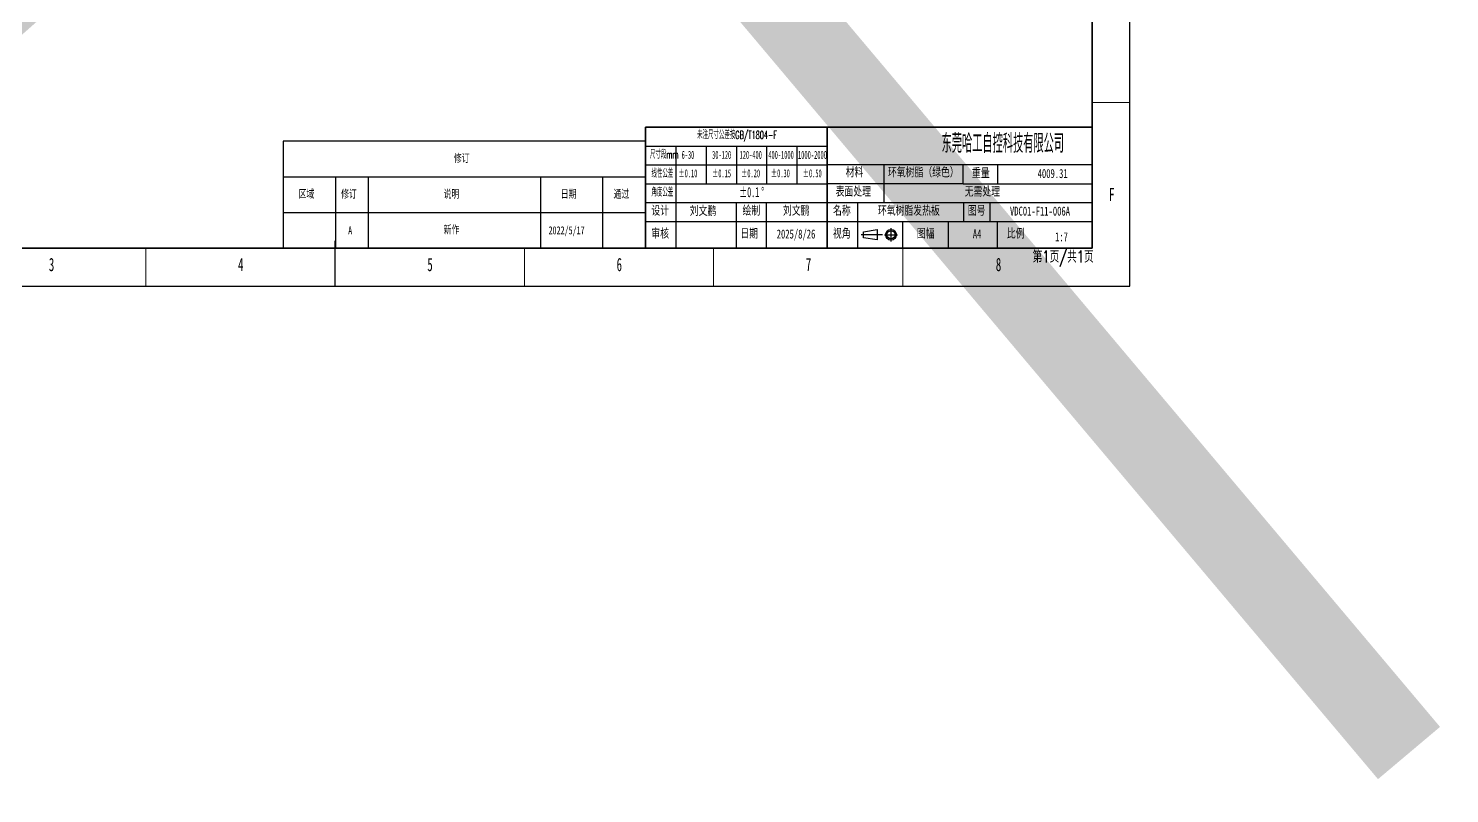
# Model space of a CAD drawing. Header units: millimetres. Extents: x -5937 to 68925, y -3068 to 5300.
# Drawn here: x -4620 to -1992, y -938 to 477 of the extents above; entities that cross this region are included whole.
import ezdxf

# ---------------------------------------------------------------- set-up
doc = ezdxf.new("R2010")
doc.units = ezdxf.units.MM
doc.header["$LTSCALE"] = 7
doc.linetypes.add('CENTERX2', pattern=[20.32, 12.7, -2.54, 2.54, -2.54])
doc.layers.add('xline', color=41, linetype='Continuous', plot=False)
doc.layers.add('中心线层', color=1, linetype='CENTERX2')
doc.layers.add('细实线', color=7, linetype='Continuous')
for name, color, linetype, lineweight in [('标注层', 5, 'Continuous', 25), ('粗实线', 7, 'Continuous', 35), ('边框线', 7, 'Continuous', 25)]:
    doc.layers.add(name, color=color, linetype=linetype, lineweight=lineweight)
doc.styles.add('SLDTEXTSTYLE0', font='TXT', dxfattribs={"width": 0.7, "bigfont": 'bigfont'})
doc.styles.add('SLDTEXTSTYLE1', font='TXT', dxfattribs={"width": 0.605})
doc.styles.add('SLDTEXTSTYLE2', font='TXT', dxfattribs={"width": 0.49})
doc.styles.add('SLDTEXTSTYLE3', font='TXT', dxfattribs={"width": 0.7})
doc.styles.add('SLDTEXTSTYLE4', font='TXT', dxfattribs={"width": 0.49, "bigfont": 'bigfont'})

# ---------------------------------------------------------------- blocks, each defined once
blk = doc.blocks.new('SW_NOTE_1')
at = {"layer": '边框线', "color": 0, "char_height": 18.52, "attachment_point": 1, "style": 'SLDTEXTSTYLE2'}
for s, insert in [('%%p', (0, 23.9)), ('0.1', (14.8, 23.9)), ('%%d', (40.7, 23.9))]:
    blk.add_mtext(s, dxfattribs=dict(at, insert=insert))
blk = doc.blocks.new('SW_TABLEANNOTATION_0')
at = {"layer": '细实线', "color": 0}
for p, q in [((0, 0), (0, -198.1)), ((671, 0), (0, 0)), ((671, -198.1), (671, 0)), ((0, -66), (671, -66)), ((96.7, -66), (96.7, -132.1)), ((157.2, -66), (157.2, -132.1)), ((475.8, -66), (475.8, -132.1)), ((590.7, -66), (590.7, -132.1)), ((0, -132.1), (671, -132.1)), ((96.7, -132.1), (96.7, -198.1)), ((157.2, -132.1), (157.2, -198.1)), ((475.8, -132.1), (475.8, -198.1)), ((590.7, -132.1), (590.7, -198.1)), ((0, -198.1), (671, -198.1))]:
    blk.add_line(p, q, dxfattribs=at)
at = {"layer": '细实线', "color": 0, "attachment_point": 1}
for s, insert, char_height, style in [('修订', (315.7, -25.5), 14.82, 'SLDTEXTSTYLE0'), ('区域', (28.6, -91.6), 14.82, 'SLDTEXTSTYLE0'), ('修订', (107.2, -91.6), 14.82, 'SLDTEXTSTYLE0'), ('说明', (296.8, -91.6), 14.82, 'SLDTEXTSTYLE0'), ('日期', (513.5, -91.6), 14.82, 'SLDTEXTSTYLE0'), ('通过', (611.1, -91.6), 14.82, 'SLDTEXTSTYLE0'), ('A', (120.3, -157.6), 14.8, 'SLDTEXTSTYLE3'), ('新作', (296.8, -157.6), 14.82, 'SLDTEXTSTYLE0'), ('2022/5/17', (490.9, -157.6), 14.82, 'SLDTEXTSTYLE3')]:
    blk.add_mtext(s, dxfattribs=dict(at, insert=insert, char_height=char_height, style=style))

msp = doc.modelspace()

# ---------------------------------------------------------------- linework, layer by layer
at = {"layer": 'xline', "const_width": 150}
msp.add_lwpolyline([(-2402.857, 2544.04), (-5862.073, -526.94), (-5862.073, 3642.29), (-2066.765, -863.469)], dxfattribs=at)
at = {"layer": '中心线层', "color": 1, "linetype": 'Continuous', "lineweight": 25}
for p, q in [((-3024.851, 107.161), (-3024.851, 82.632)), ((-3036.861, 94.959), (-3012.841, 94.959))]:
    msp.add_line(p, q, dxfattribs=at)
at = {"layer": '中心线层', "color": 1, "linetype": 'CENTERX2', "lineweight": 25}
msp.add_line((-3040.336, 94.959), (-3079.72, 94.959), dxfattribs=at)
at = {"layer": '粗实线'}
for p, q in [((-3478.798, 294), (-3478.798, 70)), ((-3142.798, 294), (-3478.798, 294)), ((-3142.798, 294), (-3142.798, 154)), ((-2652.798, 294), (-3142.798, 294)), ((-3142.798, 154), (-3142.798, 70))]:
    msp.add_line(p, q, dxfattribs=at)
at = {"layer": '细实线'}
for p, q in [((-2582.798, 0), (-2582.798, 2079)), ((-3478.798, 259), (-3142.798, 259)), ((-3422.798, 259), (-3422.798, 154)), ((-3366.798, 259), (-3366.798, 189)), ((-3310.798, 259), (-3310.798, 189)), ((-3254.798, 259), (-3254.798, 189)), ((-3198.798, 259), (-3198.798, 189)), ((-3478.798, 224), (-3142.798, 224)), ((-2652.798, 224), (-3142.798, 224)), ((-3037.798, 224), (-3037.798, 154)), ((-2891.033, 189), (-2891.033, 224)), ((-2827.798, 224), (-2827.798, 189)), ((-3478.798, 189), (-3142.798, 189)), ((-2891.033, 189), (-3142.798, 189)), ((-2891.033, 189), (-2652.798, 189)), ((-3142.798, 154), (-3478.798, 154)), ((-3422.798, 154), (-3422.798, 70)), ((-3310.798, 70), (-3310.798, 154)), ((-3254.798, 70), (-3254.798, 154)), ((-2652.798, 154), (-3142.798, 154)), ((-3086.798, 154), (-3086.798, 70)), ((-2890.798, 154), (-2890.798, 119)), ((-2841.82, 154), (-2841.82, 119)), ((-3142.798, 119), (-3478.798, 119)), ((-2652.798, 119), (-3142.798, 119)), ((-3002.798, 70), (-3002.798, 119)), ((-2918.798, 119), (-2918.798, 70)), ((-2827.798, 70), (-2827.798, 119)), ((-4052.798, 0), (-4052.798, 84)), ((-5522.798, 0), (-2582.798, 0))]:
    msp.add_line(p, q, dxfattribs=at)
at = {"layer": '边框线', "lineweight": 35}
for p, q in [((-2652.798, 70), (-2652.798, 2009)), ((-5452.798, 70), (-2652.798, 70))]:
    msp.add_line(p, q, dxfattribs=at)
at = {"layer": '边框线', "color": 7, "linetype": 'Continuous', "lineweight": 18}
for p, q in [((-2582.798, 339.5), (-2652.798, 339.5)), ((-4402.798, 0), (-4402.798, 70)), ((-3702.798, 0), (-3702.798, 70)), ((-3352.798, 0), (-3352.798, 70)), ((-3002.798, 0), (-3002.798, 70))]:
    msp.add_line(p, q, dxfattribs=at)
at = {"layer": '边框线', "color": 179, "linetype": 'Continuous', "lineweight": 25}
for p, q in [((-3075.813, 100.327), (-3050.178, 104.433)), ((-3075.813, 89.386), (-3075.813, 100.327)), ((-3050.178, 85.427), (-3075.813, 89.386)), ((-3050.178, 104.433), (-3050.178, 85.427))]:
    msp.add_line(p, q, dxfattribs=at)
for radius in [9.937, 7.452]:
    msp.add_circle((-3024.851, 94.959), radius, dxfattribs=at)

# ---------------------------------------------------------------- block references
at = {"layer": '细实线'}
msp.add_blockref('SW_TABLEANNOTATION_0', (-4148.998, 268.208), dxfattribs=at)
at = {"layer": '边框线'}
msp.add_blockref('SW_NOTE_1', (-3305.511, 159.136), dxfattribs=at)

# ---------------------------------------------------------------- texts
at = {"layer": '标注层', "attachment_point": 2}
for s, insert, char_height, style in [('环氧树脂（绿色）', (-2964.974, 218.085), 16.6687, 'SLDTEXTSTYLE0'), ('4009.31', (-2725.807, 216.567), 16.6687, 'SLDTEXTSTYLE3'), ('无需处理', (-2855.785, 182.408), 16.6687, 'SLDTEXTSTYLE0'), ('刘文鹏', (-3372.436, 146.598), 16.6687, 'SLDTEXTSTYLE0'), ('刘文鹏', (-3199.973, 147.105), 16.6687, 'SLDTEXTSTYLE0'), ('环氧树脂发热板', (-2991.786, 147.105), 16.6687, 'SLDTEXTSTYLE0'), ('VDC01-F11-006A', (-2749.277, 147.105), 16.66875, 'SLDTEXTSTYLE3'), ('2025/8/26', (-3200.461, 104.745), 16.6687, 'SLDTEXTSTYLE3'), ('1:7', (-2709.488, 99.626), 16.6687, 'SLDTEXTSTYLE3')]:
    msp.add_mtext(s, dxfattribs=dict(at, insert=insert, char_height=char_height, style=style))
at = {"layer": '边框线'}
for s, insert, char_height, attachment_point, style in [('未注尺寸公差按GB/T1804-F', (-3309.542, 286.911), 14.7, 2, 'SLDTEXTSTYLE4'), ('东莞哈工自控科技有限公司', (-2931.172, 281.515), 35, 1, 'SLDTEXTSTYLE4'), ('尺寸段mm', (-3444.083, 250.653), 14.7, 2, 'SLDTEXTSTYLE4'), ('6-30', (-3400.311, 250.119), 14.7, 2, 'SLDTEXTSTYLE2'), ('30-120', (-3337.933, 250.119), 14.7, 2, 'SLDTEXTSTYLE2'), ('120-400', (-3284.202, 250.119), 14.7, 2, 'SLDTEXTSTYLE2'), ('400-1000', (-3228.12, 250.119), 14.7, 2, 'SLDTEXTSTYLE2'), ('1000-2000', (-3170.037, 250.18), 14.91, 2, 'SLDTEXTSTYLE2'), ('线性公差', (-3447.62, 215.424), 14.7, 2, 'SLDTEXTSTYLE4'), ('±0.10', (-3400.505, 216.038), 14.7, 2, 'SLDTEXTSTYLE2'), ('±0.15', (-3338.255, 216.038), 14.7, 2, 'SLDTEXTSTYLE2'), ('±0.20', (-3284.588, 216.038), 14.7, 2, 'SLDTEXTSTYLE2'), ('±0.30', (-3229.485, 216.038), 14.7, 2, 'SLDTEXTSTYLE2'), ('±0.50', (-3170.544, 216.038), 14.7, 2, 'SLDTEXTSTYLE2'), ('材料', (-3092.214, 218.085), 16.6687, 2, 'SLDTEXTSTYLE0'), ('重量', (-2858.7, 216.567), 16.6687, 2, 'SLDTEXTSTYLE0'), ('表面处理', (-3094.486, 182.408), 16.6687, 2, 'SLDTEXTSTYLE0'), ('角度公差', (-3447.62, 180.766), 14.7, 2, 'SLDTEXTSTYLE4'), ('F', (-2616.505, 181.729), 24.5, 2, 'SLDTEXTSTYLE1'), ('设计', (-3451.625, 147.105), 16.6687, 2, 'SLDTEXTSTYLE0'), ('绘制', (-3283.098, 147.105), 16.6687, 2, 'SLDTEXTSTYLE0'), ('名称', (-3115.733, 147.105), 16.6687, 2, 'SLDTEXTSTYLE0'), ('图号', (-2866.485, 147.105), 16.6687, 2, 'SLDTEXTSTYLE0'), ('审核', (-3451.625, 104.745), 16.6687, 2, 'SLDTEXTSTYLE0'), ('日期', (-3287.029, 104.745), 16.6687, 2, 'SLDTEXTSTYLE0'), ('视角', (-3115.733, 104.745), 16.6687, 2, 'SLDTEXTSTYLE0'), ('图幅', (-2960.807, 104.745), 16.6687, 2, 'SLDTEXTSTYLE0'), ('比例', (-2794.258, 104.745), 16.6687, 2, 'SLDTEXTSTYLE0'), ('A4', (-2857.602, 104.745), 16.6687, 3, 'SLDTEXTSTYLE3'), ('第1页/共1页', (-2649.891, 65.602), 22.225, 3, 'SLDTEXTSTYLE0'), ('3', (-4577.27, 52.229), 24.5, 2, 'SLDTEXTSTYLE1'), ('4', (-4227.27, 52.229), 24.5, 2, 'SLDTEXTSTYLE1'), ('5', (-3877.27, 52.229), 24.5, 2, 'SLDTEXTSTYLE1'), ('6', (-3527.27, 52.229), 24.5, 2, 'SLDTEXTSTYLE1'), ('7', (-3177.27, 52.229), 24.5, 2, 'SLDTEXTSTYLE1'), ('8', (-2825.916, 52.229), 24.5, 2, 'SLDTEXTSTYLE1')]:
    msp.add_mtext(s, dxfattribs=dict(at, insert=insert, char_height=char_height, attachment_point=attachment_point, style=style))

doc.saveas('drawing.dxf')
